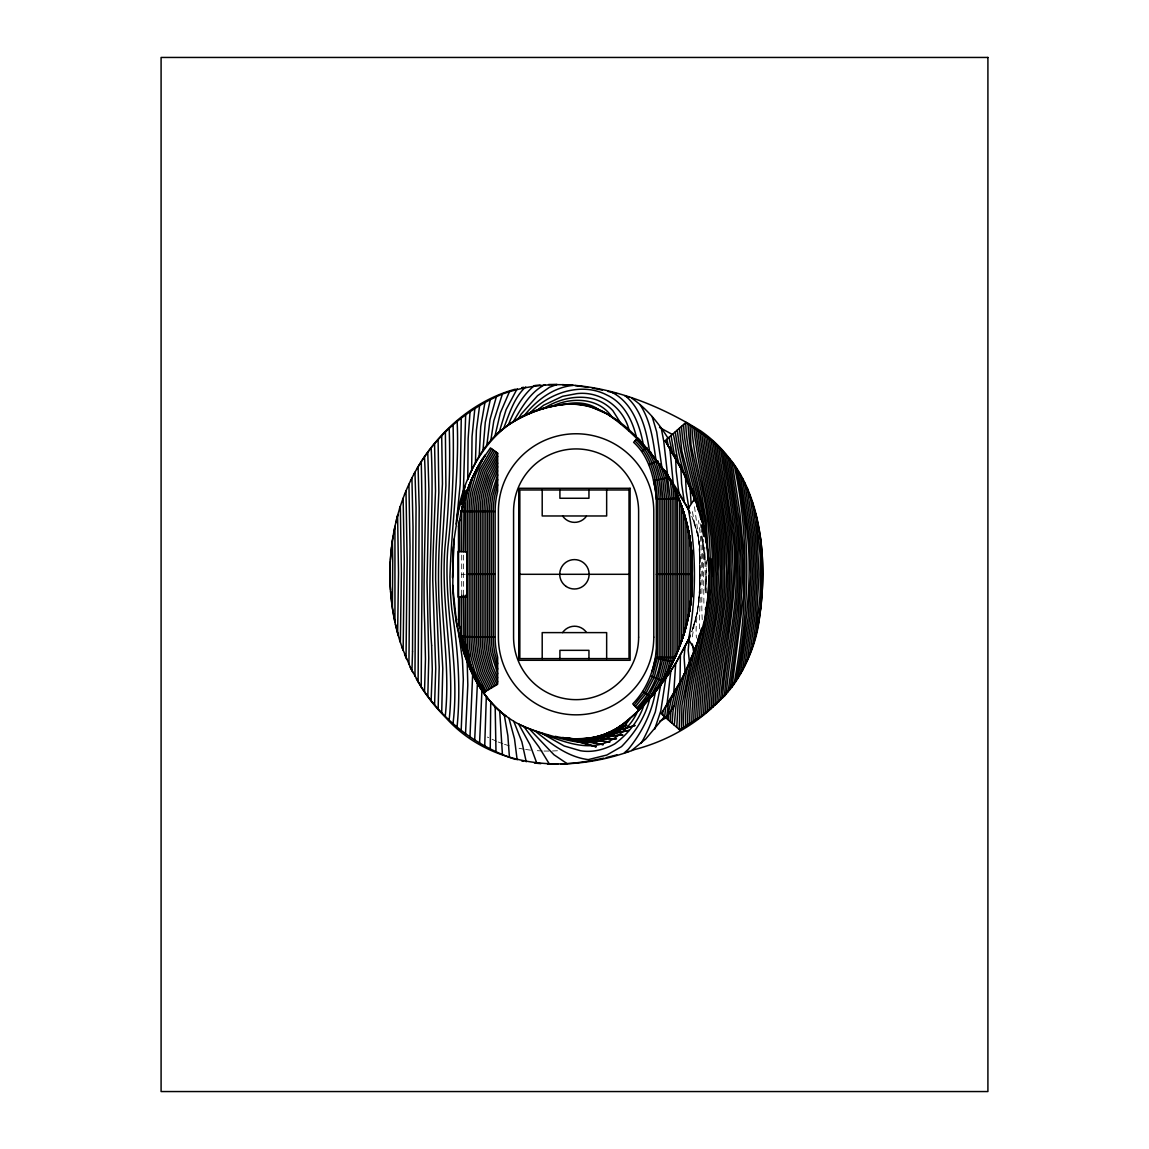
<?xml version="1.0" encoding="UTF-8"?>
<svg xmlns="http://www.w3.org/2000/svg" width="1149" height="1149" viewBox="0 0 1149 1149"><rect width="100%" height="100%" fill="white"/><g stroke="black" fill="none" stroke-linecap="round" stroke-linejoin="round"><path stroke-width="0.75" stroke-dasharray="5 3.75" d="M699.684 576.137L699.64 546.78A95.582 95.582 0 0 0 696.021 528.195L692.517 518.271M699.612 584.511L699.669 578.234M699.784 573.969C701.78 595.498 694.571 616.754 696.438 638.097M694.499 506.709L699.669 544.971L699.497 590.773C699.856 565.839 702.829 539.613 691.712 516.318M700.071 562.507L698.247 537.172L692.818 519.018M706.319 592.941L706.032 558.069M699.77 571.958L700.014 564.604M699.597 585.1L699.21 596.949A114.957 112.904 -88.7 0 1 691.87 631.361M699.554 588.202L697.429 611.498L691.741 631.72M699.425 592.884L698.649 603.268A121.579 121.579 0 0 1 692.474 629.753M692.287 636.876L694.427 623.821M699.052 599.132L697.429 611.498L692.56 629.465M552.454 750.972L557.552 750.757M461.726 574.313L465.244 574.313M543.98 751.058L550.744 751.044M542.299 750.986L533.926 750.455M525.624 749.464L530.594 750.153M519.061 748.272L523.973 749.22M504.512 744.337L509.323 745.83M498.178 741.995L502.917 743.762M496.612 741.335L487.334 737.055M702.24 619.656C700.517 589.825 704.481 559.448 701.177 529.517M694.93 525.107L691.928 508.95M699.54 628.819C699.267 592.884 704.308 556.461 698.506 520.583M700.718 523.757L701.019 527.879M703.892 603.153L703.317 539.398M705.457 592.798L704.768 547.297M706.534 581.653L706.147 560.353M699.497 545.244L700.114 560.066M463.564 555.111L463.564 595.268M461.711 555.111L461.711 595.268"/><path stroke-width="1.5" d="M475.442 462.76L476.375 430.401L479.621 405.583M471.664 470.343L472.038 436.563L474.839 408.627M495.98 751.676L495.176 706.75M490.738 701.982L490.25 748.803M709.005 575.577L707.999 598.945L705.213 617.573L700.229 635.971L694.815 649.544L688.538 639.462L690.262 635.182M445.395 432.067L445.898 485.639L442.121 546.665A556.375 556.375 0 0 0 441.36 578.708C441.633 623.979 450.02 669.02 445.424 714.362L445.309 716.473M449.202 428.448C450.523 467.945 448.9 507.384 445.036 546.694C440.268 604.661 455.55 662.126 449.13 720.064M662.801 715.08L662.844 711.288M664.668 716.732L665.731 706.865M666.535 718.369L668.589 702.24M668.402 720.006L668.919 710.47L671.734 697.156M670.269 721.644L670.973 710.771L674.98 691.799M672.136 723.296L673.027 711.087L677.881 686.441M479.205 456.167L480.742 426.581L484.921 402.638M461.726 509.897L461.711 551.621M467.758 479.392L468.146 438.588L470.056 411.701M458.882 508.849L454.099 539.183L452.476 577.516M679.906 684.301L680.423 655.117M718.699 701.895C721.357 655.088 735.202 609.114 732.803 561.832C732.401 523.01 723.511 485.022 718.699 446.674M720.567 700C725.22 643.339 740.89 586.823 732.172 529.588A61.658 61.658 0 0 0 731.181 520.325L720.567 448.527M722.448 698.104C725.105 657.027 736.337 616.74 736.193 575.333C737.069 533.251 728.179 491.973 722.448 450.509M394.954 622.083L394.94 526.615M456.641 623.39L463.966 653.178L472.656 674.463L469.984 736.796M693.838 652.991L692.316 644M397.626 632.855L398.516 573.078L397.597 515.599M390.344 560.841C388.822 587.713 391.795 614.887 399.795 640.611M400.355 642.248L401.374 572.676L400.34 506.565M403.141 650.363L404.247 559.635L403.127 498.278M484.72 745.888L486.329 696.581M424.512 691.583L425.46 659.109L424.67 623.031C422.401 567.649 427.5 512.224 424.484 456.885M427.816 696.093L428.764 658.176L427.04 582.026L428.907 490.02L427.758 452.261M431.134 700.588L432.283 669.695L431.622 645.609M685.163 673.515L684.086 657.099L685.091 646.427M406.028 657.688L407.119 559.391L405.985 490.968M412.534 651.598L413.008 527.003L411.917 478.027M412.534 651.627L411.945 670.571M680.739 464.799L681.616 483.772L684.201 501.194M408.929 664.366L410.021 546.795L408.929 484.246M434.581 704.754L435.73 668.416L432.771 580.69A927.803 927.803 0 0 1 433.36 546.565L435.514 490.953L434.566 443.729M438.142 708.689L439.191 667.152L435.643 580.03A769.701 769.701 0 0 1 436.275 546.594L438.861 492.347L438.099 439.722M453.094 424.9C453.999 465.618 452.591 506.264 447.952 546.737C442.753 605.925 460.49 664.424 452.993 723.626M441.704 712.61L442.782 668.431L439.09 603.627A611.886 611.886 0 0 1 438.559 567.419A649.989 649.989 0 0 1 439.205 546.637L442.451 483.873L441.69 435.83M457.158 421.496C459.485 473.489 451.514 524.906 449.948 576.726A350.948 350.948 0 0 0 451.83 609.588C457.92 648.438 460.936 687.763 457.058 727.015M482.997 450.322L485.28 422.401L490.278 399.708M479.578 742.915L481.919 690.42M477.409 683.21L474.681 739.884M414.961 676.373L416.053 507.829L414.961 472.225M418.107 681.73L419.198 508.088L418.078 466.796M421.238 686.944C421.453 611.914 423.105 536.684 421.238 461.639M461.18 730.376L463.32 679.49L462.458 659.799L458.911 634.779M465.532 733.608L467.815 685.005L467.183 661.795M695.332 648.309L682.75 677.422L661.235 713.716L679.576 729.816L702.628 715.468L724.488 696.021C727.432 652 739.899 608.625 737.5 564.159C737.572 526.544 729.313 489.618 724.33 452.491M726.225 693.967C729.859 650.478 741.378 607.519 739.123 563.556C739.037 526.817 731.209 490.752 726.197 454.487M728.136 691.712L738.491 614.83L741.091 575.146L740.803 556.748L738.031 523.298L728.136 456.857M730.046 689.457L740.128 615.017L742.728 575.074L742.412 556.619L739.554 522.709L730.06 459.227M453.424 546.795L452.763 586.837L456.641 623.39M463.349 492.145L465.647 414.904M461.266 418.121L460.218 483.973L456.656 520.368M689.86 723.856C688.452 685.379 702.771 648.237 705.859 609.817M760.351 610.55L762.318 574.313L760.207 535.592M486.874 445.036L490.034 419.399L496.325 396.893M490.853 440.254L493.811 420.85L502.386 394.064C568.812 370.208 643.67 395.155 701.019 431.134C758.254 471.119 769.098 548.805 759.92 613.279C754.376 681.63 698.535 733.076 634.593 749.55C571.814 773.593 492.993 770.462 445.553 717.436A187.704 185.621 -61.1 0 1 421.812 687.964L410.782 668.345L402.136 647.691M390.387 559.879L391.522 547.312M724.488 696.021L731.999 687.001L743.59 595.196L744.021 556.475L739.884 512.684L731.999 461.582L712.71 441.144L686.054 422.372L665.242 440.656L684.603 475.054C680.05 460.893 677.321 446.53 675.253 431.866M734.039 684.072C747.295 611.354 749.938 536.985 734.024 464.426M736.078 681.142C748.588 612.173 751.733 541.552 736.882 472.656M690.779 601.861L691.856 573.552A182.634 182.634 0 0 0 690.707 544.511L690.693 602.579A182.634 182.634 0 0 0 691.842 573.552L691.626 554.651L689.386 535.693M738.175 677.896C745.629 626.363 753.988 574.098 745.758 522.091L738.161 470.63M740.358 674.204L748.315 615.936L750.886 574.759L749.177 537.459L740.358 474.408M756.056 634.147L759.977 595.857L760.695 574.371L760.15 555.111L756.329 516.274M665.86 677.896L660.819 710.858L654.614 729.356M742.584 670.269L749.952 616.123L752.523 574.701L750.757 537.229L742.584 478.343M744.925 665.558L751.59 616.309L754.161 574.629L752.336 537L744.94 483.068M666.793 706.42L670.858 670.7M690.463 604.36L689.386 611.412M675.698 663.16L673.601 695.834M747.381 660.201L753.227 616.496L755.783 574.572L753.916 536.755L747.353 488.153M749.952 654.011L754.864 616.683L757.421 574.5L755.496 536.526L750.441 497.646M752.796 645.91L756.502 616.869L759.058 574.443L757.076 536.296L752.825 502.96M391.752 545.315L393.13 535.965M494.975 435.974L500.361 412.821L509.61 391.349M689.802 608.941L691.741 590.529L691.87 573.882M458.494 526.4L458.609 621.638M458.465 526.529L459.083 522.795M458.595 525.797L458.781 524.605M655.418 691.727C651.799 712.954 641.903 732.645 628.273 749.32L624.467 752.71L628.977 751.345M660.761 684.933L655.303 711.992L651.885 720.638A174.533 174.533 0 0 1 643.541 738.951L641.142 743.073M705.658 611.081C710.068 587.857 710.211 563.872 706.118 540.576M456.038 524.03C461.927 470.401 495.478 415.277 552.525 406.258M458.882 524.001L459.514 520.396M697.702 641.946C693.177 670.154 683.885 697.816 685.896 726.455M689.242 612.202L689.414 611.211A179.761 179.761 0 0 0 691.813 573.552A179.761 179.761 0 0 0 689.457 535.879L688.983 533.538L689.127 534.299M459.327 521.488L460.706 514.379M673.027 661.767L655.361 657.903C652.172 674.966 645.092 691.353 632.74 703.892L637.695 709.062M689.098 613.006L686.973 622.83L686.973 524.274L687.145 524.992M689.055 613.193L688.84 614.385L688.94 533.308M459.744 519.204L459.859 551.692M689.07 639.821L688.208 650.535L689.788 665.257M694.384 650.564C689.759 676.23 681.946 701.508 683.684 727.633M688.883 614.141L688.294 617.042M467.557 489.862L467.27 491.327A110.649 110.649 0 0 0 465.431 511.463L465.431 551.621M393.762 532.447L395.012 526.285M690.879 659.627L681.946 705.601L681.458 728.811M460.749 514.178L461.194 512.138M683.54 635.038L688.495 616.079M460.835 513.761L460.62 514.809L463.593 502.415M687.562 667.081L679.993 705.342L679.203 729.5M687.978 618.492L688.136 617.774M689.371 638.255L689.73 636.532M461.079 512.612L461.252 511.894M684.215 674.276L678.039 705.084L676.747 727.331M461.223 511.98L461.654 510.113M485.022 455.78L490.436 447.909L497.661 453.209L497.661 491.37L496.483 496.713A80.947 80.947 0 0 0 495.133 511.449L461.338 511.477L462.875 505.1M461.51 510.731L461.797 509.481M687.49 620.661L687.662 619.943M395.773 522.781L395.96 521.976M458.882 508.892L465.101 486.673M687.246 621.724L685.608 628.043M649.803 698.42C645.551 716.904 634.665 733.148 621.508 746.62L606.816 755.037L588.259 759.618C567.505 757.004 551.161 743.733 535.046 731.023M686.671 624.051L686.958 622.887M462.2 507.786L468.878 486.286M674.046 659.583L663.131 679.734L667.942 661.135M666.506 674.204L669.738 661.594A16.531 16.531 0 0 0 670.269 657.487L670.269 498.666L667.138 474.006M396.362 520.411L397.841 514.651M681.127 680.438L676.072 704.811L674.276 725.177M499.241 432.053L506.063 409.733L517.165 388.75M686.068 626.349L686.384 625.2M685.45 628.661L685.766 627.512M463.837 501.538L464.081 500.662L463.564 551.621M697.544 641.745C689.874 665.07 678.585 687.073 665.242 707.64M698.046 640.122L701.752 628.144C697.414 660.632 686.168 692.344 687.878 725.163M684.244 632.769L682.779 637.379M399.536 508.878L400.34 506.537M472.785 477.137L469.209 491.025A108.782 108.782 0 0 0 467.284 511.463L467.284 637.164A108.782 108.782 0 0 0 469.223 657.601L471.693 667.813A176.989 176.989 0 0 1 460.749 632.496L458.982 623.921M497.661 484.849L494.745 495.894A82.785 82.785 0 0 0 493.28 511.449L493.28 637.135A82.785 82.785 0 0 0 494.745 652.704L497.661 663.734M681.989 639.706L682.75 637.451M467.04 491.298L471.636 479.664M681.975 639.778L678.528 649.099M679.461 646.672L680.323 644.388M694.097 651.296L688.251 665.644M503.621 428.362C509.424 413.913 513.818 397.813 525.711 386.911M469.122 485.668L470.63 481.977M404.563 494.458L404.979 493.395M678.413 649.372L678.571 648.955A186.425 186.425 0 0 0 692.301 573.552A185.406 185.406 0 0 0 679.576 500.634L679.547 646.456A185.406 185.406 0 0 0 692.229 573.538A186.54 186.54 0 0 0 678.585 498.135L675.31 490.307A184.285 184.285 0 0 0 669.781 478.831L669.723 478.731M508.26 425.073C514.178 410.408 522.019 395.744 534.4 385.576M677.91 650.607L678.571 648.955L676.158 654.844M497.646 479.593L492.921 495.549A84.653 84.653 0 0 0 491.413 511.449L491.413 637.149A84.653 84.653 0 0 0 492.921 653.049L497.661 669.048M677.393 495.205L677.809 650.894M677.695 651.167L673.472 660.847M677.134 652.531L677.45 651.77M467.715 479.521C475.169 460.505 486.113 442.336 502.214 429.439M676.718 653.522L676.388 654.312M676.158 654.844L676.632 653.709M470.889 481.359L472.498 477.74M676.014 655.174L675.842 498.393L674.592 488.698M676.373 654.327L674.994 657.487L655.418 657.472L656.338 648.366L656.338 498.738A90.656 90.656 0 0 0 653.695 481.733C650.837 467.068 644.862 452.548 633.602 442.308L637.695 438.042A139.072 139.072 0 0 1 639.95 440.096M675.669 655.964L662.844 680.208M674.75 658.047L675.626 656.065M471.708 479.478L472.354 478.041M687.073 668.273L681.989 678.829M674.118 659.425L673.802 660.115A20.237 20.237 0 0 0 673.975 657.487L673.975 498.479L672.61 484.461M472.411 477.927L477.754 467.471M497.661 474.896L491.097 495.205A86.505 86.505 0 0 0 489.56 511.449L489.56 637.149A86.505 86.505 0 0 0 491.097 653.393L497.661 673.687M673.745 660.244L672.438 663.016A178.066 178.066 0 0 1 670.111 667.641L671.547 662.068A18.384 18.384 0 0 0 672.122 657.487L672.122 498.565L670.298 479.822L674.147 487.736M473 476.648L473.603 475.399M410.581 480.684L410.997 479.822M683.282 650.104L688.538 639.462A121.579 121.579 0 0 0 689.343 637.523M474.02 474.551L474.638 473.302M474.853 472.885L476.131 470.444M637.523 711.561C633.415 720.954 626.478 728.997 618.421 735.274C589.954 758.455 555.269 737.184 525.811 727.532C471.55 703.992 454.473 639.289 452.692 585.186M643.986 705.026C638.801 720.739 627.885 734.11 614.744 743.906C604.317 749.622 592.453 752.782 580.46 750.742L564.231 746.003L541.107 732.947M651.569 695.246L650.937 695.964L659.469 679.217L664.352 660.215A10.959 10.959 0 0 0 664.697 657.487L664.697 498.925L662.743 478.817L657.558 460.993M497.574 470.86L492.591 482.479L489.273 494.846A88.358 88.358 0 0 0 487.707 511.449L487.707 637.149A88.358 88.358 0 0 0 489.287 653.752L492.591 666.118L497.589 677.738M413.697 474.566L414.416 473.201M680.581 681.529L669.048 701.579M476.447 469.855L481.115 461.783M482.853 459.04L475.7 474.551L471.033 491.37A106.929 106.929 0 0 0 469.137 511.463L469.137 637.164A106.914 106.914 0 0 0 471.047 657.242L474.422 670.355L479.363 682.635M497.661 466.81L491.399 480.311L487.449 494.501A90.211 90.211 0 0 0 485.855 511.463L485.855 637.149A90.211 90.211 0 0 0 487.463 654.097L491.399 668.301L497.661 681.774M676.948 661.221L688.538 639.462L676.258 662.327A281.936 281.936 0 0 1 653.652 693.982L638.413 710.8L622.902 724.186M478.271 466.566L479.937 463.708M630.341 718.111C625.702 725.55 618.808 731.367 611.354 735.92C591.563 748.143 568.123 740.832 547.714 734.714M417.317 468.06C436.548 434.968 467.169 408.972 502.314 394.093M480.497 462.803L484.734 456.21M497.661 463.162L490.25 478.085L485.625 494.156A92.078 92.078 0 0 0 483.988 511.463L483.988 637.149A92.078 92.078 0 0 0 485.639 654.442L490.048 669.996L497.115 684.531M513.115 421.956C521.56 408.01 529.79 392.412 544.913 384.628M518.185 419.026L521.273 414.028L537.545 395.716L549.509 387.256L557.05 384.441M481.388 461.352L485.309 455.363M663.131 679.734L658.865 686.039M669.695 672.524L676.833 661.393M497.445 460.045L488.943 476.332L483.801 493.811A93.931 93.931 0 0 0 482.135 511.463L482.135 637.149A93.931 93.931 0 0 0 483.815 654.801L488.311 670.657L495.549 685.522M662.542 680.653L662.686 680.438A162.899 162.899 0 0 0 672.725 662.355A152.544 138.885 -75.6 0 1 663.504 679.203L656.366 689.4L661.221 679.878L666.147 660.675A12.811 12.811 0 0 0 666.549 657.487L666.549 498.838L664.567 478.458L660.431 464.196M662.499 680.739L650.736 675.914M662.111 681.328L651.641 695.159M662.226 681.156L661.278 682.578M731.999 687.001C759.848 649.429 764.372 600.238 762.189 554.938C759.877 522.12 752.121 488.339 731.999 461.582M497.661 456.412L487.908 473.963L481.977 493.467A95.784 95.784 0 0 0 480.282 511.463L480.282 637.149A95.784 95.784 0 0 0 481.991 655.145L486.587 671.318L493.969 686.513M669.508 672.783L653.135 694.628L635.196 713.902M651.397 695.432L658.837 686.082M664.036 717.177L645.752 738.965L631.677 750.484M491.686 448.828L479.894 469.137L472.857 491.729A105.062 105.062 0 0 0 470.989 511.463L470.989 637.164A105.062 105.062 0 0 0 472.871 656.898L477.912 674.635L486.113 691.454M493.18 449.92L481.589 469.884L474.681 492.074A103.209 103.209 0 0 0 472.857 511.463L472.857 637.149A103.209 103.209 0 0 0 474.695 656.553L479.65 673.975L487.693 690.463M494.688 451.026L483.284 470.63L476.505 492.418A101.356 101.356 0 0 0 474.709 511.463L474.709 637.149A101.356 101.356 0 0 0 476.519 656.194L481.374 673.314L489.259 689.472M496.181 452.117L484.993 471.377L478.329 492.763A99.503 99.503 0 0 0 476.562 511.463L476.562 637.149A99.489 99.489 0 0 0 478.343 655.849L483.111 672.653L490.838 688.481M497.661 453.237L486.688 472.124L480.153 493.108A97.636 97.636 0 0 0 478.415 511.463L478.415 637.149A97.636 97.636 0 0 0 480.167 655.505L484.849 671.993L492.404 687.504M658.391 686.685L654.686 691.526M661.479 684.043C646.226 703.332 629.508 723.655 606.356 733.608A67.805 67.805 0 0 1 587.972 738.419L575.276 738.821M634.033 705.242L644.359 692.488L652.488 676.574L657.156 658.363A3.533 3.533 0 0 0 657.271 657.472L657.271 499.298C656.524 478.171 651.023 455.708 634.894 440.957M635.325 706.606L645.925 693.508L654.226 677.235L658.952 658.822A5.4 5.4 0 0 0 659.124 657.487L659.124 499.197C658.377 477.611 652.661 454.688 636.187 439.622M653.996 692.373L653.293 693.22M621.939 724.76C607.304 739.884 583.893 743.848 564.015 737.73M637.681 709.048A144.731 144.731 0 0 0 650.506 696.481L649.961 697.055A133.04 121.133 -51 0 1 637.681 709.048A138.354 138.354 0 0 0 658.478 686.743A137.047 137.047 0 0 1 639.146 707.727L649.056 695.533L657.731 678.556L662.556 659.741A9.106 9.106 0 0 0 662.844 657.487L662.844 499.025L660.905 479.162L655.835 461.697L650.463 451.772M650.492 696.466L642.794 691.468M523.671 416.283C535.951 400.786 552.87 387.328 573.15 385.375M529.373 413.64L530.062 412.893C549.05 392.886 581.437 381.583 607.089 395.141C623.964 402.839 632.884 421.008 636.647 438.3M496.44 434.466C515.887 416.685 541.71 406.588 567.735 403.931M535.951 411.198L543.692 405.209L562.637 396.276L576.812 393.633C600.755 390.732 624.151 407.78 629.365 431.234M641.76 451.27L647.045 447.536M626.277 721.629C606.787 738.448 579.642 742.096 555.182 736.308M621.164 725.407C604.446 737.687 582.816 741.206 562.665 737.557L596.23 746.864L568.841 738.333L603.282 744.696L575.046 738.807L609.99 742.01L581.121 738.879L616.51 738.721L587.254 738.491L622.859 734.872L593.458 737.543L629.049 730.434L599.764 735.978L635.11 725.436L606.169 733.68L626.88 725.22L612.719 730.577M508.246 424.972C537.315 406.258 577.976 394.164 609.085 415.148C643.885 439.923 671.145 475.054 690.176 513.115M485.065 691.597L497.661 684.186L497.661 657.214L496.483 651.871A80.947 80.947 0 0 1 495.133 637.135L495.133 511.449M543.233 408.8C558.141 399.206 576.726 394.337 594.162 399.091A41.048 41.048 0 0 1 612.877 410.696L621.35 424.211M609.889 731.913C599.893 737.859 587.843 739.812 576.324 738.821M659.612 721.27L665.932 717.953M648.926 464.541L657.831 460.893M551.779 406.473C571.053 396.764 599.29 397.396 611.972 417.144M515.355 389.181C488.756 396.348 464.857 411.701 445.553 431.162A187.689 185.549 62.8 0 0 421.87 460.663C397.166 498.68 387.472 545.157 390.473 590.069M606.227 757.593L616.97 754.85M564.403 404.333C575.893 401.604 589.164 402.495 598.873 409.762M521.703 387.673L523.614 387.285M554.665 405.784C619.139 392.355 659.497 463.679 688.179 508.677L695.03 498.092A198.892 198.892 0 0 1 703.734 526.845L707.123 546.22L708.933 570.665M590.184 760.897L603.828 758.153M653.58 480.569L669.077 477.496M574.902 763.051L589.451 761.026M534.946 385.504L540.073 385.001M560.899 764.056L574.414 763.108M656.338 499.341L678.485 498.264M548.576 384.513L556.504 384.441M466.997 574.313L495.133 574.299M519.836 574.299L629.02 574.299M461.496 636.546L495.133 637.135M656.338 574.299L691.885 574.313M547.527 764.056L557.782 764.142M562.436 384.613L572.475 385.317M573.164 738.706L566.859 738.118M540.82 763.654L534.472 763.022M575.161 385.561L587.785 387.299M562.665 737.557L564.762 737.859M592.309 388.089L602.363 390.114M521.703 760.911L523.628 761.313M607.979 391.421L616.194 393.533M547.542 734.671L532.777 730.276L518.759 724.172M624.927 396.017L628.963 397.252M515.355 759.417C474.034 745.658 437.884 716.674 416.311 678.757M567.089 763.625L553.947 754.749L529.344 728.911M659.512 427.428L671.978 434.25M612.374 392.556C631.778 402.638 639.936 425.073 643.44 445.424M616.754 420.433L607.29 414.057L589.638 406.258A62.908 62.908 0 0 0 576.568 403.945M631.677 398.114C646.6 408.527 658.478 422.76 667.986 438.171M625.961 396.333C642.104 410.25 646.672 432.57 649.788 452.692M637.465 438.272C654.298 453.654 660.23 477.05 660.977 499.111L660.977 657.487A7.253 7.253 0 0 1 660.747 659.282A86.146 86.146 0 0 1 636.618 707.956M549.394 764.071L538.924 746.951L523.915 726.628M485.309 691.957L474.566 673.874M484.821 691.238L484.088 690.147M483.844 689.773L482.163 687.203M481.934 686.829L479.707 683.21M696.61 504.095L683.167 471.909L665.242 440.656L683.167 471.909L694.068 496.914M639.993 404.563C650.837 421.037 653.192 441.015 655.935 460.088M479.061 682.118L476.706 677.953M478.673 681.472L478.013 680.309M666.679 473.187L667.914 475.384M477.223 678.901L477.668 679.705M518.716 724.157L529.933 744.566L536.827 763.266M668.459 476.361L668.459 476.361A137.349 125.054 73.8 0 0 665.156 470.616M476.778 678.082L474.207 673.156M669.637 478.558L675.914 491.7M472.656 674.463C480.627 690.477 491.513 705.342 505.905 716.172C489.46 703.791 477.639 686.24 469.438 667.555M669.824 478.903L669.867 479.004A171.474 156.135 84.4 0 1 673.731 486.831L681.989 507.398L687.992 528.655M475.557 675.799L474.077 672.897M410.25 667.21L412.922 672.524M474.365 673.458L471.751 667.942M672.538 484.318L671.993 483.183A177.406 177.406 0 0 0 670.298 479.822M473.402 671.504L473.805 672.337L469.108 661.609M673.012 485.309L673.817 486.989M685.45 476.849L691.124 489.575M673.616 486.587L676.187 492.332M652.144 416.556L656.668 431.866L661.91 467.614M471.593 667.598L470.86 665.903M675.871 491.6L676.818 493.826M675.684 491.169L676.675 493.481M513.775 721.342L521.876 741.866L526.228 761.787M676.431 492.907L677.709 495.98M470.602 665.3L461.18 635.138M676.761 493.697L678.111 496.971M404.563 654.14L406.732 659.382M677.178 494.688L678.571 498.149L678.226 497.273M468.864 660.991L467.471 657.257M679.073 499.398L687.246 525.38M691.569 488.268L694.456 496.454M402.351 648.251L399.637 640.065M679.949 465.891C675.569 455.593 676.029 444.376 673.156 433.704M697.127 505.474L702.183 522.68M663.892 469.496L666.406 478.113L668.416 498.752L668.416 657.487A14.664 14.664 0 0 1 667.942 661.135M685.45 518.443L688.883 532.964M508.964 718.24L514.522 738.908L517.151 759.834M463.234 643.569L463.923 646.097L463.564 595.268M463.004 642.722L460.62 632.524A175.696 175.696 0 0 0 472.052 669.048M689.156 485.065C684.201 466.824 679.131 448.799 677.35 430.028M462.559 640.97L462.889 642.248M395.4 624.137L398.33 635.598M462.358 640.18L461.639 637.164A160.63 160.63 0 0 0 484.979 692.186M693.881 496.871L681.86 451.026L679.447 428.175M661.25 428.132L663.72 440.986L667.641 475.427M702.628 524.246L705.816 539.039M672.266 452.088L668.948 437.396M668.287 445.611L666.851 439.234M687.317 525.711L688.51 531.068M687.49 526.443L687.662 527.161M461.309 635.713L461.108 634.851M687.978 528.612L688.294 530.062M461.051 634.564L460.677 632.84M460.993 634.262L460.62 632.524M736.882 472.641L736.092 467.528M688.983 533.466L688.524 531.197A177.477 177.477 0 0 1 691.784 573.552A177.477 177.477 0 0 1 688.581 615.921M688.912 508.447L686.197 491.197L685.465 475.772M459.744 628.13L459.859 597.135M459.514 626.923L459.298 625.731M504.267 714.865L507.858 735.705L509.424 757.234M689.285 535.161L689.414 535.894M394.682 620.848L392.398 607.864L392.714 561.545A45.127 45.127 0 0 0 392.714 559.75L392.383 541.05M459.198 625.128L458.681 622.126M697.644 507.24C692.746 480.038 682.865 453.941 681.544 426.336M678.772 492.088L676.158 470.975L675.526 454.961M458.882 623.318L458.595 621.523M749.995 494.802L750.426 497.546M458.207 619.124L458.336 619.957M673.257 483.571L669.709 447.047M701.077 518.759C697.17 486.831 684.689 456.584 683.641 424.484M756.042 514.149L756.329 516.231M691.08 503.19L690.161 488.095M703.964 529.876C701.321 493.409 686.585 459.054 685.738 422.645M390.574 591.275L392.068 605.652M716.832 444.965C721.73 485.438 731.755 525.553 731.037 566.572C733.263 612.877 718.872 657.817 716.832 703.691M714.98 443.241C719.877 484.505 730.276 525.366 729.414 567.175C731.626 613.853 716.717 659.109 714.98 705.342M713.112 441.532C718.527 486.142 729.615 530.364 728.035 575.663C728.394 620.015 714.391 662.973 713.112 706.994M499.686 711.016L502.429 754.462M711.245 439.952C715.884 481.086 726.513 521.675 726.369 563.34C728.782 612.46 712.739 660.029 711.245 708.646M709.364 438.43C714.132 481.905 726.082 524.863 724.574 568.999C726.642 616.74 710.254 662.901 709.364 710.197M707.482 436.907C712.193 481.101 724.689 524.72 722.951 569.602C724.947 617.645 708.143 664.093 707.482 711.676M705.601 435.37C710.226 480.296 723.324 524.576 721.342 570.206C723.267 618.564 706.017 665.271 705.587 713.156M708.229 556.518L708.502 559.477M703.662 434.006C708.114 477.625 720.796 520.54 719.949 564.848C722.261 615.548 704.251 664.495 703.705 714.635M701.709 432.67C706.434 478.846 720.552 524.389 718.096 571.412C719.848 620.374 701.809 667.569 701.766 716.042M699.755 431.335C704.854 479.463 719.561 527.018 716.603 576.109C717.148 623.907 699.77 669.982 699.784 717.335M697.802 429.985C702.8 478.587 718.197 526.558 714.965 576.166C715.497 624.41 697.745 670.872 697.802 718.642M695.834 428.649C700.703 477.725 716.847 526.098 713.342 576.238C713.888 624.927 695.705 671.763 695.82 719.949M693.881 427.313C698.535 476.878 715.54 525.624 711.705 576.295C712.279 625.429 693.637 672.639 693.838 721.242M691.928 425.977C692.79 453.984 701.666 480.756 705.903 508.433C709.551 530.881 710.7 553.66 710.068 576.353C710.685 625.932 691.54 673.515 691.856 722.549M689.975 424.642L690.994 444.821L701.35 492.332L706.132 520.87L708.574 560.798M674.549 455.794L671.045 435.557M706.477 542.946C705.745 503.061 689.975 465.431 688.15 426.035L687.892 423.392M694.097 501.007L693.824 494.673M431.636 645.451C426.451 579.627 434.667 513.761 431.148 447.938M691.87 573.796L691.856 573.595A188.35 188.35 0 0 1 666.291 674.075M685.12 517.294L685.12 629.81M681.4 505.704L681.4 641.401M606.658 489.977L606.658 515.973L542.199 515.973L542.199 489.977M606.658 658.607L606.658 632.611L542.199 632.611L542.199 658.607M588.949 489.977L588.949 498.264L559.908 498.264L559.908 489.977M588.949 658.607L588.949 650.334L559.908 650.334L559.908 658.607M465.431 595.268L465.431 637.164A110.649 110.649 0 0 0 467.054 656.065M461.711 595.268L461.711 637.164M482.465 458.81A162.253 162.253 0 0 0 460.749 514.824A189.197 189.197 0 0 1 467.499 489.847M467.025 656.079A188.867 188.867 0 0 1 460.964 634.004M460.763 514.824A175.696 175.696 0 0 1 472.052 478.271M681.472 505.689A183.237 183.237 0 0 1 692.115 573.566A181.039 181.039 0 0 1 683.339 635.928L683.267 511.204A181.039 181.039 0 0 1 692.014 573.552A183.237 183.237 0 0 1 681.472 641.415M666.937 474.12A188.838 188.838 0 0 1 692.014 573.552M662.973 679.519A185.966 185.966 0 0 0 691.655 573.552A186.095 186.095 0 0 0 666.477 473.345M461.352 511.477A161.406 161.406 0 0 1 484.95 455.119M653.695 481.733A82.685 75.288 84.4 0 1 656.323 498.738M655.059 659.052A87.769 87.769 0 0 1 651.813 671.763M674.248 705.457A327.034 286.144 -75.2 0 1 666.19 717.809M697.816 642.147A254.288 244.263 -86.5 0 1 694.484 651.44M699.597 634.32A236.048 225.879 -85.7 0 1 697.802 640.036M705.788 607.562A210.21 201.922 -86.3 0 1 705.4 609.717M709.809 590.399A196.091 188.91 -86.7 0 1 707.597 607.893M706.046 576.367A184.932 176.458 -86.1 0 1 705.342 590.012M711.375 559.218A178.095 175.323 -85.5 0 1 712.064 576.41M701.752 536.712A201.348 190.447 -88.8 0 1 704.883 559.807M701.163 524.949A241.319 238.102 -77.6 0 1 703.662 536.281M696.94 505.546A250.683 249.793 17.9 0 1 698.764 511.248M700.459 516.993A250.683 249.793 17.9 0 1 700.991 518.917M691.827 489.273A237.628 236.938 -42.7 0 1 697.228 503.19M469.453 656.596A172.594 164.896 57.8 0 1 464.885 641.774M461.266 504.727A173.671 169.535 -52.8 0 1 465.417 490.752M688.251 508.662A359.45 359.45 0 0 1 688.596 639.476M586.407 516.26A14.463 14.463 0 0 1 562.593 515.973M562.593 632.611A14.463 14.463 0 0 1 586.407 632.338M452.605 562.134A334.689 334.689 0 0 1 454.114 539.14M689.414 611.211L688.983 613.638L689.414 611.211M467.083 596.575L458.063 597.135L458.063 551.463L467.083 552.023L467.083 596.575M987.91 57.45L161.09 57.45L161.09 1091.55L987.91 1091.55L987.91 57.45M630.112 488.296L518.745 488.296L518.745 660.287L630.112 660.287L630.112 488.296M629.02 489.977L519.836 489.977L519.836 658.607L629.02 658.607L629.02 489.977M653.781 637.135L653.781 511.449A77.687 77.687 0 0 0 576.094 433.762A77.687 77.687 0 0 0 498.393 511.449L498.393 637.135A77.687 77.687 0 0 0 576.094 714.836A77.687 77.687 0 0 0 653.781 637.135M638.614 637.135L638.614 511.449A62.52 62.52 0 0 0 576.094 448.929A62.52 62.52 0 0 0 513.574 511.449L513.574 637.135A62.52 62.52 0 0 0 576.094 699.655A62.52 62.52 0 0 0 638.614 637.135M566.198 586.464A14.678 14.678 0 0 0 589.078 575.347A14.678 14.678 0 0 0 568.008 561.085A14.678 14.678 0 0 0 566.198 586.464"/></g></svg>
